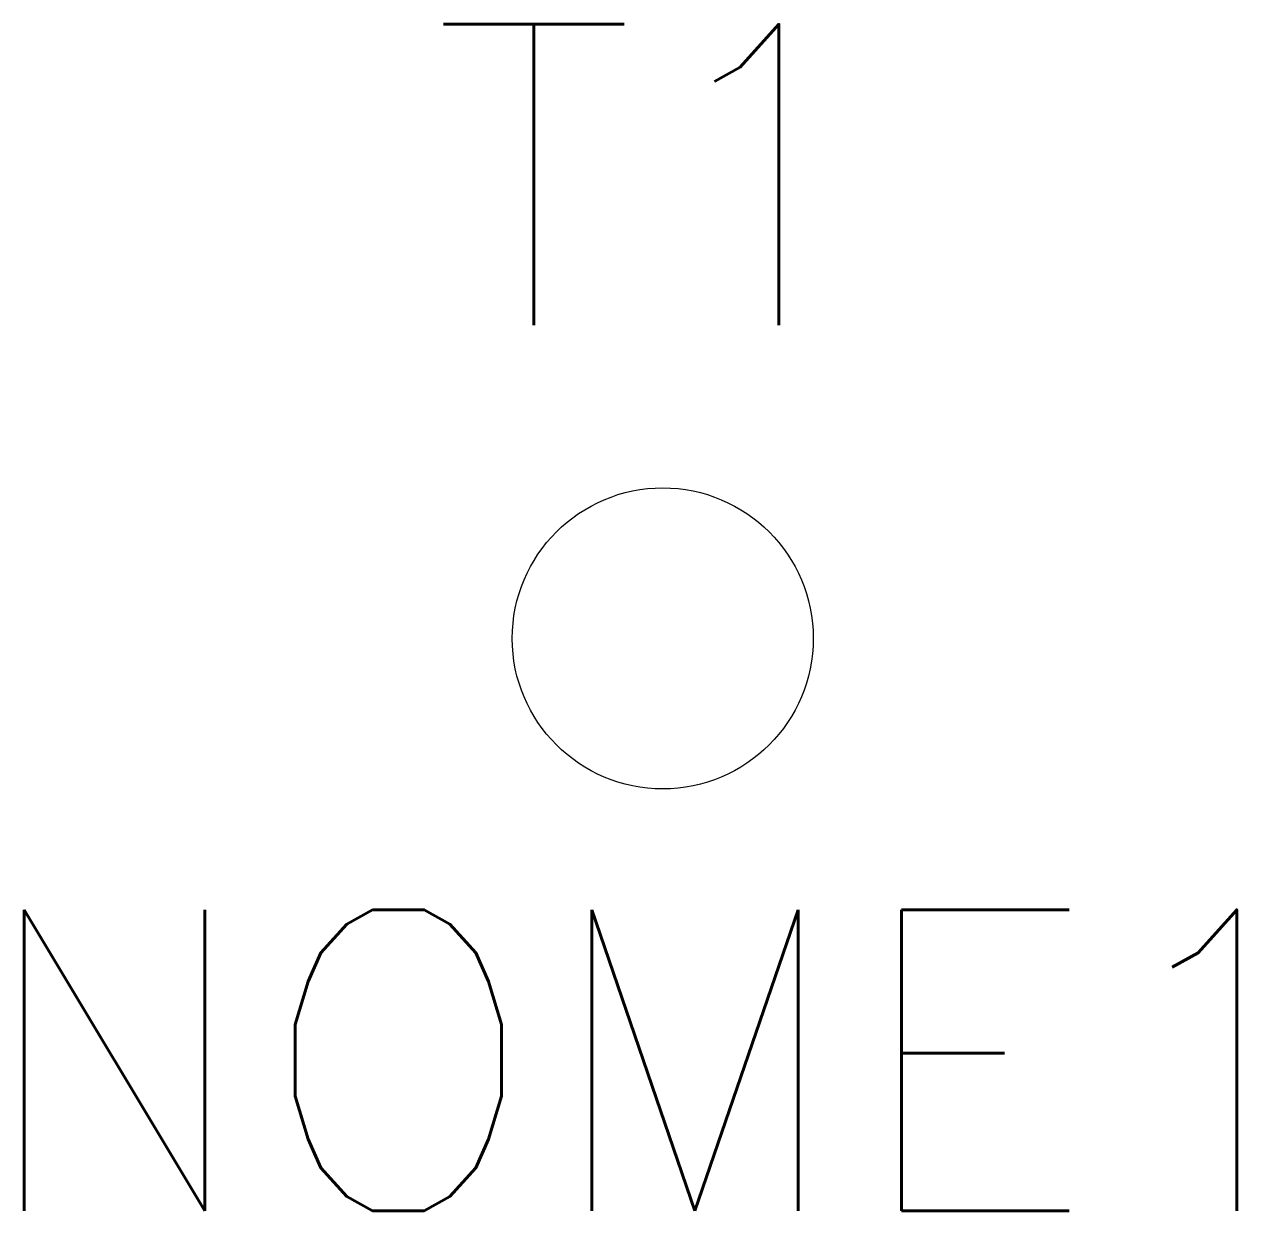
# Model space of a CAD drawing. Header units: millimetres. Extents: x -4.24 to 3.81, y -3.8 to 4.08.
import ezdxf
from ezdxf.enums import TextEntityAlignment as Align

# ---------------------------------------------------------------- set-up
doc = ezdxf.new("R2010")
doc.units = ezdxf.units.MM
doc.header["$LTSCALE"] = 10
doc.styles.add('ROMANS', font='romans.shx')

msp = doc.modelspace()

# ---------------------------------------------------------------- linework, layer by layer
at = {"color": 7}
msp.add_circle((0, 0), 1, dxfattribs=at)

# ---------------------------------------------------------------- texts
at = {"color": 7, "style": 'ROMANS', "flags": 4}
for tag, text, p in [('T1', 'T1', (0, 3.0807)), ('NOME1', 'NOME', (0, -2.8031))]:
    msp.add_attdef(tag, text=text, height=2, dxfattribs=at).set_placement(p, align=Align.MIDDLE_CENTER)

doc.saveas('drawing.dxf')
